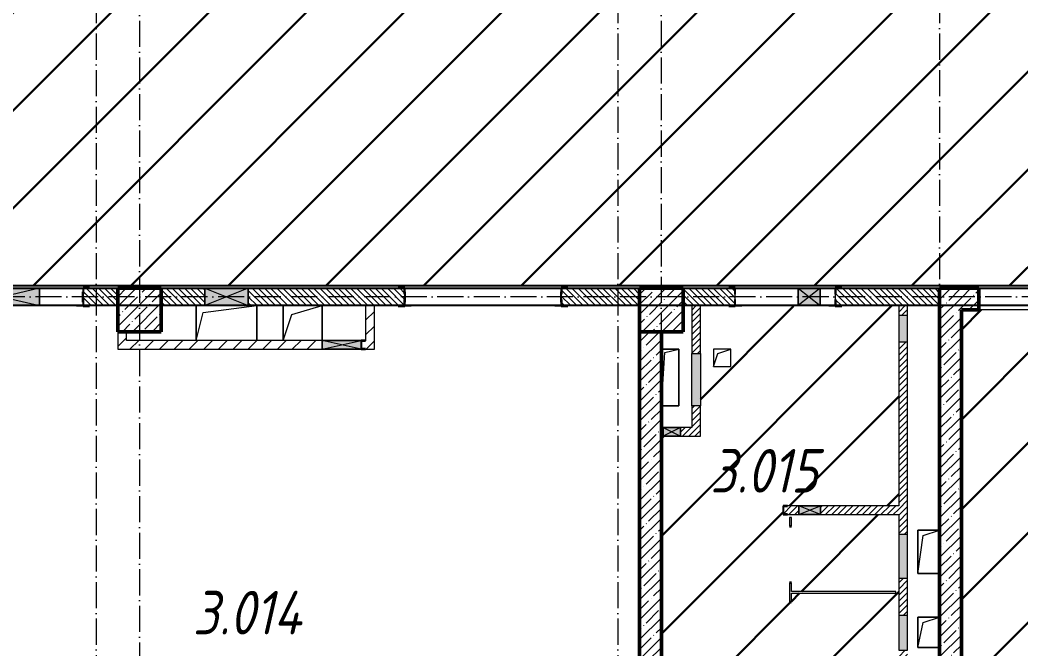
# Model space of a CAD drawing. Header units: millimetres. Extents: x 35697 to 388678, y -91946 to 171347.
# Drawn here: x 339897 to 351407, y -27827 to -20600 of the extents above; entities that cross this region are included whole.
import ezdxf

# ---------------------------------------------------------------- set-up
doc = ezdxf.new("R2010")
doc.units = ezdxf.units.MM
doc.linetypes.add('50_200_ШТРИХ_1Т_ш5_п1_п1_', pattern=[700, 500, -100, 0, -100])
for name, color, linetype, lineweight in [('2.1) ПГП окна 2.8 м', 5, 'Continuous', 30), ('4) ЛЕстницы', 5, 'Continuous', 30), ('A-DETL-GENF-OTLN', 7, 'Continuous', 9), ('A-DOOR-OPNG-MCUT', 7, 'Continuous', 35), ('A-FLOR-____-OTLN', 7, 'Continuous', 9), ('A-GENM-____-MCUT', 7, 'Continuous', 25), ('A-GENM-____-OTLN', 7, 'Continuous', 9), ('A-GENM-____-OTLN-1', 7, 'Continuous', 25), ('A-GLAZ-____-OTLN', 7, 'Continuous', 9), ('A-WALL-____-MCUT', 7, 'Continuous', 13), ('A-WALL-____-MCUT-2', 7, 'Continuous', 50), ('A-WALL-____-OTLN', 7, 'Continuous', 9), ('A-WALL-____-PATT-1', 7, 'Continuous', 9), ('A-WALL-FNSH-MCUT-1', 7, 'Continuous', 9), ('I-WALL-____-OTLN', 7, 'Continuous', 9), ('S-COLS-____-MCUT', 7, 'Continuous', 50), ('S-COLS-____-OTLN', 7, 'Continuous', 9), ('S-GRID-____-OTLN-1', 7, '50_200_ШТРИХ_1Т_ш5_п1_п1_', 9), ('Марки помещений', 7, 'Continuous', 9), ('стяжа', 7, 'Continuous', 30)]:
    doc.layers.add(name, color=color, linetype=linetype, lineweight=lineweight)
doc.layers.add('A-DOOR-____-OTLN-1', color=7, linetype='Continuous', lineweight=9, true_color=0xffffff)
doc.styles.add('ISOCPEUR_I_2', font='isocpeui.ttf', dxfattribs={"width": 0.85, "height": 2.3})
pattern_1 = [(45, (283770.7, -86863.46), (-114.04925, 114.04925), []), (45, (283884.76, -86863.46), (-114.04925, 114.04925), [201.612, -40.322, 3.353, -36.97])]
pattern_2 = [(45, (283770.707, -86863.456), (-35.35534, 35.35534), [])]
pattern_3 = [(45, (283770.71, -86863.46), (-84.85281, 84.85281), [])]
pattern_4 = [(135, (283770.707, -86863.456), (-35.35534, -35.35534), [])]

# ---------------------------------------------------------------- blocks, each defined once
blk = doc.blocks.new('BSC_Колонна _Прямоугольная - 500х500-V21-АР1_План отверстий 3 этажа в осях 1-64_Ю-ЯЯ')
at = {"layer": 'S-COLS-____-OTLN'}
h = blk.add_hatch(dxfattribs=at)
h.set_pattern_fill('FP_28', color=256, style=0, pattern_type=2)
h.set_pattern_definition([(45, (-63500, -62931.04), (-114.04925, 114.04925), []), (45, (-63385.95, -62931.04), (-114.04925, 114.04925), [201.613, -40.323, 3.353, -36.97])])
h.paths.add_polyline_path([(-250, -250), (250, -250), (250, 250), (-250, 250)], flags=0)
at = {"layer": 'S-COLS-____-MCUT'}
for p, q in [((250, 250), (-250, 250)), ((-250, 250), (-250, -250)), ((250, -250), (250, 250)), ((-250, -250), (250, -250))]:
    blk.add_line(p, q, dxfattribs=at)
blk = doc.blocks.new('BSC_Колонна _Прямоугольная - 500х500-V63-АР1_План отверстий 3 этажа в осях 1-64_Ю-ЯЯ')
at = {"layer": 'S-COLS-____-OTLN'}
h = blk.add_hatch(dxfattribs=at)
h.set_pattern_fill('FP_71', color=256, style=0, pattern_type=2)
h.set_pattern_definition([(45, (-57500, -62931.04), (-114.04925, 114.04925), []), (45, (-57385.95, -62931.04), (-114.04925, 114.04925), [201.613, -40.323, 3.353, -36.97])])
h.paths.add_polyline_path([(-250, -250), (250, -250), (250, 250), (-250, 250)], flags=0)
at = {"layer": 'S-COLS-____-MCUT'}
for p, q in [((250, 250), (-250, 250)), ((-250, 250), (-250, -250)), ((250, -250), (250, 250)), ((-250, -250), (250, -250))]:
    blk.add_line(p, q, dxfattribs=at)
blk = doc.blocks.new('DOR_ДУ_распашная__1Ст_Прямоугольная_ШЕР - Вн_650х2100h_Кабинки С_у-18405741-АР1_План отверстий 3 этажа в осях 1-64_Ю-ЯЯ')
at = {"layer": 'A-DOOR-OPNG-MCUT'}
for p, q in [((-325, -10), (-325, 10)), ((325, 10), (325, -10))]:
    blk.add_line(p, q, dxfattribs=at)
blk = doc.blocks.new('154_Стойка_СКБ_Уголок - СМ-2180_200-28268025-АР1_План отверстий 3 этажа в осях 1-64_Ю-ЯЯ')
at = {"layer": 'A-GENM-____-MCUT'}
for p, q in [((125, 156), (125, 81)), ((200, 156), (125, 156)), ((131, 81), (131, 150)), ((131, 150), (200, 150)), ((200, 150), (200, 156)), ((125, 81), (131, 81)), ((131, 19), (125, 19)), ((125, 19), (125, -56)), ((131, -50), (131, 19)), ((125, -56), (200, -56)), ((200, -50), (131, -50)), ((200, -56), (200, -50))]:
    blk.add_line(p, q, dxfattribs=at)
blk = doc.blocks.new('Стойка_Влож_Уголок_Опорный - Уголок-28213941-АР1_План отверстий 3 этажа в осях 1-64_Ю-ЯЯ')
at = {"layer": 'A-GENM-____-OTLN'}
for p, q in [((-212, -6), (-212, 0)), ((0, 0), (0, -6)), ((-212, -75), (-212, -6)), ((-212, -6), (-206, -6)), ((-212, -75), (-206, -75)), ((-6, -6), (0, -6)), ((-6, -75), (0, -75)), ((0, -6), (0, -75))]:
    blk.add_line(p, q, dxfattribs=at)
blk = doc.blocks.new('154_Стойка_СКБ_Уголок - СМ-2480_200-28346303-АР1_План отверстий 3 этажа в осях 1-64_Ю-ЯЯ')
at = {"layer": 'A-GENM-____-MCUT'}
for p, q in [((125, 156), (125, 81)), ((200, 156), (125, 156)), ((131, 81), (131, 150)), ((131, 150), (200, 150)), ((200, 150), (200, 156)), ((125, 81), (131, 81)), ((131, 19), (125, 19)), ((125, 19), (125, -56)), ((131, -50), (131, 19)), ((125, -56), (200, -56)), ((200, -50), (131, -50)), ((200, -56), (200, -50))]:
    blk.add_line(p, q, dxfattribs=at)
blk = doc.blocks.new('Стойка_Влож_Полоса боковая - Полоса-V164-АР1_План отверстий 3 этажа в осях 1-64_Ю-ЯЯ')
at = {"layer": 'A-GENM-____-OTLN'}
for p, q in [((-5, 60), (0, 60)), ((-5, -60), (-5, 60)), ((0, 31), (0, -31)), ((0, -60), (-5, -60))]:
    blk.add_line(p, q, dxfattribs=at)
blk = doc.blocks.new('154_Фахверк_СКБ_Швеллер - Тип_100_3960-28331862-АР1_План отверстий 3 этажа в осях 1-64_Ю-ЯЯ')
at = {"layer": 'A-GENM-____-MCUT'}
for p, q in [((175, 50), (125, 50)), ((125, 50), (125, -50)), ((128, 47), (175, 47)), ((128, -47), (128, 47)), ((175, 47), (175, 50)), ((125, -50), (175, -50)), ((175, -47), (128, -47)), ((175, -50), (175, -47))]:
    blk.add_line(p, q, dxfattribs=at)
blk = doc.blocks.new('AR_Отверстие Ниша - Лючок-32402909-АР1_План отверстий 3 этажа в осях 1-64_Ю-ЯЯ')
at = {"layer": 'A-GLAZ-____-OTLN'}
blk.add_hatch(color=256, dxfattribs=at).paths.add_polyline_path([(150, -50), (150, 50), (-150, 50), (-150, -50)], flags=0)
for p, q in [((150, 50), (-150, 50)), ((-150, 50), (-150, -50)), ((150, -50), (150, 50)), ((-150, -50), (150, -50))]:
    blk.add_line(p, q, dxfattribs=at)
blk = doc.blocks.new('AR_Отверстие Ниша - Лючок-32402882-АР1_План отверстий 3 этажа в осях 1-64_Ю-ЯЯ')
at = {"layer": 'A-GLAZ-____-OTLN'}
blk.add_hatch(color=256, dxfattribs=at).paths.add_polyline_path([(250, -50), (250, 50), (-250, 50), (-250, -50)], flags=0)
for p, q in [((250, 50), (-250, 50)), ((-250, 50), (-250, -50)), ((250, -50), (250, 50)), ((-250, -50), (250, -50))]:
    blk.add_line(p, q, dxfattribs=at)
blk = doc.blocks.new('AR_Отверстие Ниша - Лючок-32402858-АР1_План отверстий 3 этажа в осях 1-64_Ю-ЯЯ')
at = {"layer": 'A-GLAZ-____-OTLN'}
blk.add_hatch(color=256, dxfattribs=at).paths.add_polyline_path([(200, -50), (200, 50), (-200, 50), (-200, -50)], flags=0)
for p, q in [((200, 50), (-200, 50)), ((-200, 50), (-200, -50)), ((200, -50), (200, 50)), ((-200, -50), (200, -50))]:
    blk.add_line(p, q, dxfattribs=at)
blk = doc.blocks.new('AR_Отверстие Ниша - Лючок-32403432-АР1_План отверстий 3 этажа в осях 1-64_Ю-ЯЯ')
at = {"layer": 'A-GLAZ-____-OTLN'}
blk.add_hatch(color=256, dxfattribs=at).paths.add_polyline_path([(300, 50), (-300, 50), (-300, -50), (300, -50)], flags=0)
for p, q in [((-300, 50), (300, 50)), ((-300, -50), (-300, 50)), ((300, 50), (300, -50)), ((300, -50), (-300, -50))]:
    blk.add_line(p, q, dxfattribs=at)
blk = doc.blocks.new('AR_Отверстие прямоугольное _в стене_ - AR_Отверстие прямоугольное _в стене__ВК-32403462-АР1_План отверстий 3 этажа в осях 1-64_Ю-ЯЯ')
at = {"layer": 'A-GLAZ-____-OTLN'}
blk.add_hatch(color=256, dxfattribs=at).paths.add_polyline_path([(-100, -50), (100, -50), (100, 50), (-100, 50)], flags=0)
at = {"layer": 'A-DETL-GENF-OTLN'}
for p, q in [((-100, -50), (-100, 50)), ((-100, 50), (100, 50)), ((100, 50), (-100, -50)), ((-100, 50), (100, -50)), ((100, 50), (-100, 50)), ((-100, 50), (-100, -50)), ((100, 50), (100, -50)), ((100, -50), (100, 50)), ((100, -50), (-100, -50)), ((-100, -50), (100, -50))]:
    blk.add_line(p, q, dxfattribs=at)
blk = doc.blocks.new('AR_Отверстие прямоугольное _в плите_ - AR_Отверстие прямоугольное _в плите_-30459243-АР1_План отверстий 3 этажа в осях 1-64_Ю-ЯЯ')
at = {"layer": 'A-GENM-____-OTLN'}
for p, q in [((125, 175), (-125, 175)), ((-125, 175), (-125, -175)), ((-63, 112), (125, 175)), ((-125, -175), (-63, 112)), ((-125, -175), (125, -175))]:
    blk.add_line(p, q, dxfattribs=at)
blk = doc.blocks.new('AR_Отверстие прямоугольное _в плите_ - AR_Отверстие прямоугольное _в плите_-30459207-АР1_План отверстий 3 этажа в осях 1-64_Ю-ЯЯ')
at = {"layer": 'A-GENM-____-OTLN'}
for p, q in [((100, 100), (-100, 100)), ((-100, 100), (-100, -100)), ((-100, -100), (-50, 50)), ((-50, 50), (100, 100)), ((100, -100), (100, 100)), ((-100, -100), (100, -100))]:
    blk.add_line(p, q, dxfattribs=at)
blk = doc.blocks.new('AR_Отверстие прямоугольное _в плите_ - AR_Отверстие прямоугольное _в плите_-30459229-АР1_План отверстий 3 этажа в осях 1-64_Ю-ЯЯ')
at = {"layer": 'A-GENM-____-OTLN'}
for p, q in [((125, 250), (-125, 250)), ((-125, 250), (-125, -250)), ((-63, 188), (125, 250)), ((-125, -250), (-63, 188)), ((-125, -250), (125, -250))]:
    blk.add_line(p, q, dxfattribs=at)
blk = doc.blocks.new('AR_Отверстие прямоугольное _в плите_ - AR_Отверстие прямоугольное _в плите_-30459250-АР1_План отверстий 3 этажа в осях 1-64_Ю-ЯЯ')
at = {"layer": 'A-GENM-____-OTLN'}
for p, q in [((100, 325), (-100, 325)), ((-100, -325), (-60, 285)), ((-60, 285), (100, 325)), ((100, -325), (100, 325)), ((-100, -325), (100, -325))]:
    blk.add_line(p, q, dxfattribs=at)
blk = doc.blocks.new('AR_Отверстие прямоугольное _в плите_ - AR_Отверстие прямоугольное _в плите_-V188-АР1_План отверстий 3 этажа в осях 1-64_Ю-ЯЯ')
at = {"layer": 'A-GENM-____-OTLN'}
for p, q in [((-350, 200), (-350, -200)), ((-350, -200), (-270, 120)), ((-270, 120), (350, 200)), ((350, -200), (350, 200))]:
    blk.add_line(p, q, dxfattribs=at)
blk = doc.blocks.new('AR_Отверстие прямоугольное _в плите_ - AR_Отверстие прямоугольное _в плите_-30552855-АР1_План отверстий 3 этажа в осях 1-64_Ю-ЯЯ')
at = {"layer": 'A-GENM-____-OTLN'}
for p, q in [((-225, 200), (-225, -200)), ((-125, 100), (225, 200)), ((225, -200), (225, 200)), ((-225, -200), (-125, 100))]:
    blk.add_line(p, q, dxfattribs=at)
blk = doc.blocks.new('AR_Отверстие прямоугольное _в стене__БезПР - AR_Отверстие прямоугольное _в стене__БезПР-36899195-АР1_План отверстий 3 этажа в осях 1-64_Ю-ЯЯ')
at = {"layer": 'A-GLAZ-____-OTLN'}
blk.add_hatch(color=256, dxfattribs=at).paths.add_polyline_path([(-250, -100), (250, -100), (250, 100), (-250, 100)], flags=0)
at = {"layer": 'A-DETL-GENF-OTLN'}
for p, q in [((-250, -100), (-250, 100)), ((-250, 100), (250, 100)), ((250, 100), (-250, -100)), ((-250, 100), (250, -100)), ((250, 100), (-250, 100)), ((-250, 100), (-250, -100)), ((250, 100), (250, -100)), ((250, -100), (250, 100)), ((250, -100), (-250, -100)), ((-250, -100), (250, -100))]:
    blk.add_line(p, q, dxfattribs=at)
at = {"layer": 'A-GLAZ-____-OTLN'}
blk.add_line((250, 100), (-250, 100), dxfattribs=at)
blk = doc.blocks.new('AR_Отверстие прямоугольное _в стене__БезПР - AR_Отверстие прямоугольное _в стене__БезПР-36428202-АР1_План отверстий 3 этажа в осях 1-64_Ю-ЯЯ')
at = {"layer": 'A-GLAZ-____-OTLN'}
blk.add_hatch(color=256, dxfattribs=at).paths.add_polyline_path([(125, 50), (-125, 50), (-125, -50), (125, -50)], flags=0)
at = {"layer": 'A-DETL-GENF-OTLN'}
for p, q in [((-125, -50), (-125, 50)), ((-125, 50), (125, 50)), ((125, 50), (-125, -50)), ((-125, 50), (125, -50)), ((125, 50), (-125, 50)), ((-125, 50), (-125, -50)), ((125, 50), (125, -50)), ((125, -50), (125, 50)), ((125, -50), (-125, -50)), ((-125, -50), (125, -50))]:
    blk.add_line(p, q, dxfattribs=at)
blk = doc.blocks.new('AR_Отверстие прямоугольное _в стене_ - AR_Отверстие прямоугольное _в стене__ОВ-36928954-АР1_План отверстий 3 этажа в осях 1-64_Ю-ЯЯ')
at = {"layer": 'A-GLAZ-____-OTLN'}
blk.add_hatch(color=256, dxfattribs=at).paths.add_polyline_path([(-225, 50), (-225, -50), (225, -50), (225, 50)], flags=0)
at = {"layer": 'A-DETL-GENF-OTLN'}
for p, q in [((-225, 50), (225, 50)), ((225, 50), (-225, -50)), ((-225, 50), (225, -50)), ((225, 50), (-225, 50)), ((225, 50), (225, -50)), ((225, -50), (225, 50)), ((225, -50), (-225, -50)), ((-225, -50), (225, -50))]:
    blk.add_line(p, q, dxfattribs=at)
blk = doc.blocks.new('AR_Отверстие прямоугольное _в стене_ - AR_Отверстие прямоугольное _в стене__ОВ-36927705-АР1_План отверстий 3 этажа в осях 1-64_Ю-ЯЯ')
at = {"layer": 'A-GLAZ-____-OTLN'}
blk.add_hatch(color=256, dxfattribs=at).paths.add_polyline_path([(425, -100), (425, 100), (-425, 100), (-425, -100)], flags=0)
at = {"layer": 'A-DETL-GENF-OTLN'}
for p, q in [((-425, -100), (-425, 100)), ((-425, 100), (425, 100)), ((425, 100), (-425, -100)), ((-425, 100), (425, -100)), ((425, 100), (-425, 100)), ((-425, 100), (-425, -100)), ((425, 100), (425, -100)), ((425, -100), (425, 100)), ((425, -100), (-425, -100)), ((-425, -100), (425, -100))]:
    blk.add_line(p, q, dxfattribs=at)
blk = doc.blocks.new('AR_Отверстие прямоугольное _в стене__БезПР - AR_Отверстие прямоугольное _в стене__БезПР-36427681-АР1_План отверстий 3 этажа в осях 1-64_Ю-ЯЯ')
at = {"layer": 'A-GLAZ-____-OTLN'}
blk.add_hatch(color=256, dxfattribs=at).paths.add_polyline_path([(125, -100), (125, 100), (-125, 100), (-125, -100)], flags=0)
at = {"layer": 'A-DETL-GENF-OTLN'}
for p, q in [((-125, -100), (-125, 100)), ((-125, 100), (125, 100)), ((125, 100), (-125, -100)), ((-125, 100), (125, -100)), ((125, 100), (-125, 100)), ((-125, 100), (-125, -100)), ((125, 100), (125, -100)), ((125, -100), (125, 100)), ((125, -100), (-125, -100)), ((-125, -100), (125, -100))]:
    blk.add_line(p, q, dxfattribs=at)
at = {"layer": 'A-GLAZ-____-OTLN'}
blk.add_line((125, 100), (-125, 100), dxfattribs=at)
blk = doc.blocks.new('154_Фахверк_СКБ_Швеллер - Тип_100_3960_зеркало-36793856-АР1_План отверстий 3 этажа в осях 1-64_Ю-ЯЯ')
at = {"layer": 'A-GENM-____-MCUT'}
for p, q in [((175, 50), (125, 50)), ((125, 50), (125, -50)), ((128, 47), (175, 47)), ((128, -47), (128, 47)), ((175, 47), (175, 50)), ((125, -50), (175, -50)), ((175, -47), (128, -47)), ((175, -50), (175, -47))]:
    blk.add_line(p, q, dxfattribs=at)
blk = doc.blocks.new('3эт')
at = {"layer": 'S-GRID-____-OTLN-1', "color": 251, "ltscale": 0.6, "true_color": 0x636466}
for p, q in [((340770.7, 4029.4), (340770.7, -33971.9)), ((346770.7, 4029.4), (346770.7, -33971.9)), ((350470.7, 4029.4), (350470.7, -33971.9)), ((341270.7, 3756), (341270.7, -33823.9)), ((347270.7, 3756), (347270.7, -33828.9)), ((387845.1, -23782.4), (279101.9, -23782.4))]:
    blk.add_line(p, q, dxfattribs=at)

msp = doc.modelspace()

# ---------------------------------------------------------------- hatches: boundary and pattern name
at = {"layer": '2.1) ПГП окна 2.8 м'}
h = msp.add_hatch(dxfattribs=at)
h.set_pattern_fill('ANSI31', color=5, scale=250)
h.paths.add_polyline_path([(358271, -16982), (357671, -16982), (357671, -16732), (352971, -16732), (352971, -16982), (352471, -16982), (352271, -16982), (352271, -17432), (352151, -17432), (352125, -17432), (352125, -17438), (351577, -17438), (350671, -17432), (350671, -16982), (348021, -16982), (348021, -17482), (347521, -17482), (347521, -19182), (348021, -19182), (348021, -19682), (347521, -19682), (347021, -19682), (345721, -19682), (344721, -19682), (343721, -19682), (343222, -19682), (343022, -19682), (342571, -19682), (341971, -19682), (341971, -19717), (358211, -19717), (358211, -19682), (357971, -19682), (357971, -19182), (358271, -19182)])
h.paths.add_polyline_path([(352471, -19182), (352971, -19182), (352971, -19682), (352471, -19682)], flags=16)
h.paths.add_polyline_path([(329021, -23650), (358473, -23650), (358473, -19717), (329021, -19717)])
h = msp.add_hatch(dxfattribs=at)
h.set_pattern_fill('ANSI31', color=5, scale=250)
h.paths.add_polyline_path([(350001, -28882), (350001, -28832), (350001, -27932), (348766, -27932), (348766, -28037), (349966, -28037), (349966, -28057), (348766, -28057), (348766, -28157), (348746, -28157), (348746, -27932), (347271, -27932), (347271, -29482), (347671, -29482), (347671, -29582), (347671, -30082), (347671, -30182), (347271, -30182), (347271, -31182), (347521, -31182), (347521, -31232), (347621, -31232), (347621, -31432), (347696, -31432), (347696, -31426), (347771, -31426), (348771, -31432), (348771, -31426), (348846, -31426), (350001, -31431), (350001, -31332), (350001, -31032)])
h.paths.add_polyline_path([(349571, -29503), (349571, -29303), (349771, -29303), (349771, -29503)], flags=16)
h.paths.add_polyline_path([(348746, -28927), (348746, -28807), (348766, -28807), (348766, -28907), (349966, -28907), (349966, -28927)], flags=16)
h.paths.add_polyline_path([(350001, -24297), (350001, -23997), (350001, -23882), (349346, -23882), (349346, -23888), (349271, -23888), (349265, -23888), (349196, -23888), (348196, -23888), (348196, -23888), (348127, -23888), (348121, -23888), (348046, -23888), (347721, -23888), (347721, -24432), (347721, -25032), (347721, -25382), (347491, -25382), (347291, -25382), (347271, -25382), (347271, -27932), (350001, -27932), (350001, -27842), (350001, -27442), (350001, -27012), (350001, -26512), (350001, -26282), (349101, -26282), (348851, -26282), (348721, -26282), (348671, -26282), (348671, -26182), (348721, -26182), (348851, -26182), (349101, -26182), (350001, -26182)])
h.paths.add_polyline_path([(348071, -24582), (347871, -24582), (347871, -24382), (348071, -24382)], flags=16)
h.paths.add_polyline_path([(348746, -26317), (348766, -26317), (348766, -26417), (348746, -26417)], flags=16)
h.paths.add_polyline_path([(348746, -27067), (348766, -27067), (348766, -27167), (349966, -27167), (349966, -27187), (348766, -27187), (348766, -27287), (348746, -27287)], flags=16)
h.paths.add_polyline_path([(347659, -26355), (349226, -26355), (349226, -25155), (347659, -25155)], flags=24)
at = {"layer": '4) ЛЕстницы'}
h = msp.add_hatch(dxfattribs=at)
h.set_pattern_fill('ANSI31', color=256, scale=230)
h.paths.add_polyline_path([(350721, -23932), (352771, -23932), (352771, -31432), (350721, -31432)])
at = {"layer": 'A-WALL-____-PATT-1'}
h = msp.add_hatch(dxfattribs=at)
h.set_pattern_fill('FP_9', color=256, style=0, pattern_type=2)
h.set_pattern_definition(pattern_4)
h.paths.add_polyline_path([(340627, -23882), (341021, -23882), (341021, -23682), (340627, -23682), (340627, -23751), (340621, -23751), (340621, -23813), (340627, -23813), (340627, -23842)], flags=0)
h.paths.add_polyline_path([(338548, -23882), (338915, -23882), (338915, -23813), (338921, -23813), (338921, -23751), (338915, -23751), (338915, -23682), (338521, -23682), (338521, -23882)], flags=0)
h = msp.add_hatch(dxfattribs=at)
h.set_pattern_fill('FP_9', color=256, style=0, pattern_type=2)
h.set_pattern_definition(pattern_4)
h.paths.add_polyline_path([(346127, -23882), (347021, -23882), (347021, -23682), (346127, -23682), (346127, -23751), (346121, -23751), (346121, -23813), (346127, -23813), (346127, -23881)], flags=0)
h.paths.add_polyline_path([(341521, -23882), (342021, -23882), (342021, -23682), (341521, -23682)], flags=0)
h.paths.add_polyline_path([(344315, -23882), (344315, -23813), (344321, -23813), (344321, -23751), (344315, -23751), (344315, -23682), (342521, -23682), (342521, -23882), (344246, -23882)], flags=0)
h = msp.add_hatch(dxfattribs=at)
h.set_pattern_fill('FP_9', color=256, style=0, pattern_type=2)
h.set_pattern_definition(pattern_4)
h.paths.add_polyline_path([(350471, -23882), (350471, -23682), (349277, -23682), (349277, -23751), (349271, -23751), (349271, -23813), (349277, -23813), (349277, -23882), (349477, -23882)], flags=0)
h.paths.add_polyline_path([(347521, -23882), (348115, -23882), (348115, -23813), (348121, -23813), (348121, -23751), (348115, -23751), (348115, -23682), (347521, -23682)], flags=0)
h = msp.add_hatch(dxfattribs=at)
h.set_pattern_fill('FP_12', color=256, style=0, pattern_type=2)
h.set_pattern_definition(pattern_1)
h.paths.add_polyline_path([(350471, -31182), (350721, -31182), (350721, -23682), (350471, -23682), (350471, -29640)], flags=0)
h = msp.add_hatch(dxfattribs=at)
h.set_pattern_fill('FP_12', color=256, style=0, pattern_type=2)
h.set_pattern_definition(pattern_1)
h.paths.add_polyline_path([(353021, -23932), (353021, -23682), (352521, -23682), (352521, -23932)], flags=0)
h.paths.add_polyline_path([(350921, -23932), (350920, -23682), (350721, -23682), (350721, -23932), (350920, -23932)], flags=0)
h = msp.add_hatch(dxfattribs=at)
h.set_pattern_fill('FP_7', color=256, style=0, pattern_type=2)
h.set_pattern_definition(pattern_3)
h.paths.add_polyline_path([(343871, -24282), (343971, -24282), (343971, -23882), (343871, -23882)], flags=0)
h = msp.add_hatch(dxfattribs=at)
h.set_pattern_fill('FP_8', color=256, style=0, pattern_type=2)
h.set_pattern_definition(pattern_2)
h.paths.add_polyline_path([(347621, -25282), (347721, -25282), (347721, -25032), (347621, -25032)], flags=0)
h.paths.add_polyline_path([(347721, -24432), (347721, -23882), (347621, -23882), (347621, -24432)], flags=0)
h = msp.add_hatch(dxfattribs=at)
h.set_pattern_fill('FP_8', color=256, style=0, pattern_type=2)
h.set_pattern_definition(pattern_2)
h.paths.add_polyline_path([(350001, -31432), (350101, -31432), (350101, -31332), (350001, -31332)], flags=0)
h.paths.add_polyline_path([(350093, -31032), (350101, -31032), (350101, -28882), (350098, -28882), (350098, -28835), (350004, -28835), (350004, -28882), (350001, -28882), (350001, -31032)], flags=0)
h.paths.add_polyline_path([(350098, -28832), (350101, -28832), (350101, -27842), (350001, -27842), (350001, -28832), (350050, -28832)], flags=0)
h.paths.add_polyline_path([(350023, -27442), (350101, -27442), (350101, -27012), (350001, -27012), (350001, -27442)], flags=0)
h.paths.add_polyline_path([(350101, -26512), (350101, -24297), (350001, -24297), (350001, -26512), (350005, -26512)], flags=0)
h.paths.add_polyline_path([(350101, -23997), (350101, -23882), (350001, -23882), (350001, -23997), (350096, -23997)], flags=0)
h = msp.add_hatch(dxfattribs=at)
h.set_pattern_fill('FP_7', color=256, style=0, pattern_type=2)
h.set_pattern_definition(pattern_3)
h.paths.add_polyline_path([(341121, -24282), (341121, -24182), (341021, -24182), (341021, -24282)], flags=0)
h = msp.add_hatch(dxfattribs=at)
h.set_pattern_fill('FP_7', color=256, style=0, pattern_type=2)
h.set_pattern_definition(pattern_3)
h.paths.add_polyline_path([(343371, -24382), (343371, -24282), (341021, -24282), (341021, -24382), (342083, -24382)], flags=0)
h.paths.add_polyline_path([(343971, -24382), (343971, -24282), (343871, -24282), (343871, -24285), (343824, -24285), (343824, -24379), (343871, -24379), (343871, -24382)], flags=0)
h = msp.add_hatch(dxfattribs=at)
h.set_pattern_fill('FP_12', color=256, style=0, pattern_type=2)
h.set_pattern_definition(pattern_1)
h.paths.add_polyline_path([(347271, -31182), (347271, -24182), (347021, -24182), (347021, -31182)], flags=0)
h = msp.add_hatch(dxfattribs=at)
h.set_pattern_fill('FP_8', color=256, style=0, pattern_type=2)
h.set_pattern_definition(pattern_2)
h.paths.add_polyline_path([(347721, -25382), (347721, -25282), (347491, -25282), (347491, -25382)], flags=0)
h.paths.add_polyline_path([(347271, -25382), (347291, -25382), (347291, -25282), (347271, -25282)], flags=0)
h = msp.add_hatch(dxfattribs=at)
h.set_pattern_fill('FP_8', color=256, style=0, pattern_type=2)
h.set_pattern_definition(pattern_2)
h.paths.add_polyline_path([(348721, -26282), (348851, -26282), (348851, -26182), (348721, -26182), (348721, -26185), (348674, -26185), (348674, -26279), (348721, -26279)], flags=0)
h.paths.add_polyline_path([(349101, -26282), (350001, -26282), (350001, -26182), (349101, -26182)], flags=0)

# ---------------------------------------------------------------- linework, layer by layer
for points in [[(329021, -23650), (358473, -23650), (358473, -19717), (329021, -19717)], [(294221, -23682), (358221, -23682), (358221, -23882), (294221, -23882)]]:
    msp.add_lwpolyline(points, close=True)
at = {"layer": 'A-FLOR-____-OTLN'}
for p, q in [((341921, -24282), (341921, -23882)), ((342621, -23882), (342621, -24282)), ((342921, -24282), (342921, -23882)), ((343371, -23882), (343371, -24282)), ((347271, -24382), (347471, -24382)), ((347471, -24382), (347471, -25032)), ((347471, -25032), (347271, -25032)), ((350221, -26462), (350471, -26462)), ((350221, -26962), (350221, -26462)), ((350471, -26962), (350221, -26962)), ((350221, -27462), (350471, -27462)), ((350221, -27812), (350221, -27462)), ((350471, -27812), (350221, -27812))]:
    msp.add_line(p, q, dxfattribs=at)
at = {"layer": 'A-WALL-____-MCUT'}
for p, q in [((341021, -23682), (340696, -23682)), ((342021, -23682), (341521, -23682)), ((344246, -23682), (342521, -23682)), ((347021, -23682), (346196, -23682)), ((348046, -23682), (347521, -23682)), ((350471, -23682), (349346, -23682)), ((350471, -23882), (350471, -23682)), ((348121, -23813), (348121, -23751)), ((349271, -23751), (349271, -23813)), ((340696, -23882), (341021, -23882)), ((341521, -23882), (342021, -23882)), ((342521, -23882), (344246, -23882)), ((346196, -23882), (347021, -23882)), ((347521, -23882), (348046, -23882)), ((349346, -23882), (350471, -23882))]:
    msp.add_line(p, q, dxfattribs=at)
at = {"layer": 'A-WALL-____-MCUT-2'}
for p, q in [((350921, -23682), (350471, -23682)), ((350471, -23682), (350471, -31182)), ((350921, -23932), (350921, -23682)), ((350721, -31182), (350721, -23932)), ((350721, -23932), (350921, -23932)), ((347021, -24182), (347021, -31182)), ((347271, -31182), (347271, -24182))]:
    msp.add_line(p, q, dxfattribs=at)
at = {"layer": 'A-WALL-____-OTLN'}
for p, q in [((350921, -23682), (352521, -23682)), ((352521, -23932), (350921, -23932))]:
    msp.add_line(p, q, dxfattribs=at)
at = {"layer": 'A-WALL-FNSH-MCUT-1'}
for p, q in [((343871, -23882), (343871, -24282)), ((343971, -24382), (343971, -23882)), ((347621, -23882), (347621, -24432)), ((347721, -24432), (347721, -23882)), ((350001, -23882), (350001, -23997)), ((350101, -23997), (350101, -23882)), ((341021, -24182), (341021, -24382)), ((341121, -24282), (341121, -24182)), ((343371, -24282), (341121, -24282)), ((341021, -24382), (343371, -24382)), ((343871, -24382), (343971, -24382)), ((350001, -24297), (350001, -26182)), ((350101, -26512), (350101, -24297)), ((347621, -25032), (347621, -25282)), ((347721, -25382), (347721, -25032)), ((347291, -25282), (347271, -25282)), ((347271, -25282), (347271, -25382)), ((347621, -25282), (347491, -25282)), ((347271, -25382), (347291, -25382)), ((347491, -25382), (347721, -25382)), ((348851, -26182), (348721, -26182)), ((350001, -26182), (349101, -26182)), ((348721, -26282), (348851, -26282)), ((348766, -26317), (348746, -26317)), ((348746, -26317), (348746, -26417)), ((348766, -26417), (348766, -26317)), ((349101, -26282), (350001, -26282)), ((350001, -26282), (350001, -26512)), ((350001, -27012), (350001, -27442)), ((350101, -27442), (350101, -27012)), ((348746, -27067), (348746, -27287)), ((348766, -27167), (348766, -27067)), ((349966, -27167), (348766, -27167)), ((348766, -27187), (349966, -27187)), ((348766, -27287), (348766, -27187)), ((349966, -27187), (349966, -27167))]:
    msp.add_line(p, q, dxfattribs=at)
at = {"layer": 'I-WALL-____-OTLN'}
for p, q in [((340121, -23682), (340621, -23682)), ((344321, -23682), (344351, -23682)), ((346091, -23682), (346121, -23682)), ((348121, -23682), (348846, -23682)), ((349096, -23682), (349271, -23682)), ((340621, -23882), (340121, -23882)), ((346121, -23882), (344321, -23882)), ((348846, -23882), (348121, -23882)), ((349271, -23882), (349096, -23882))]:
    msp.add_line(p, q, dxfattribs=at)

# ---------------------------------------------------------------- block references
at = {"layer": 'A-DOOR-____-OTLN-1', "rotation": 270}
for p in [(348756, -26742), (348756, -27612)]:
    msp.add_blockref('DOR_ДУ_распашная__1Ст_Прямоугольная_ШЕР - Вн_650х2100h_Кабинки С_у-18405741-АР1_План отверстий 3 этажа в осях 1-64_Ю-ЯЯ', p, dxfattribs=at)
at = {"layer": 'A-GENM-____-OTLN'}
for name, p, rotation in [('Стойка_Влож_Уголок_Опорный - Уголок-28213941-АР1_План отверстий 3 этажа в осях 1-64_Ю-ЯЯ', (340621, -23888), 269.9999999999996), ('Стойка_Влож_Уголок_Опорный - Уголок-28213941-АР1_План отверстий 3 этажа в осях 1-64_Ю-ЯЯ', (344321, -23676), 89.99999999999962), ('Стойка_Влож_Уголок_Опорный - Уголок-28213941-АР1_План отверстий 3 этажа в осях 1-64_Ю-ЯЯ', (346121, -23888), 269.9999999999996), ('Стойка_Влож_Уголок_Опорный - Уголок-28213941-АР1_План отверстий 3 этажа в осях 1-64_Ю-ЯЯ', (348121, -23676), 89.99999999999955), ('Стойка_Влож_Уголок_Опорный - Уголок-28213941-АР1_План отверстий 3 этажа в осях 1-64_Ю-ЯЯ', (349271, -23888), 269.9999999999995), ('Стойка_Влож_Полоса боковая - Полоса-V164-АР1_План отверстий 3 этажа в осях 1-64_Ю-ЯЯ', (344321, -23782), 180)]:
    msp.add_blockref(name, p, dxfattribs=dict(at, rotation=rotation))
for name, p in [('Стойка_Влож_Полоса боковая - Полоса-V164-АР1_План отверстий 3 этажа в осях 1-64_Ю-ЯЯ', (340621, -23782)), ('Стойка_Влож_Полоса боковая - Полоса-V164-АР1_План отверстий 3 этажа в осях 1-64_Ю-ЯЯ', (346121, -23782)), ('AR_Отверстие прямоугольное _в плите_ - AR_Отверстие прямоугольное _в плите_-V188-АР1_План отверстий 3 этажа в осях 1-64_Ю-ЯЯ', (342271, -24082)), ('AR_Отверстие прямоугольное _в плите_ - AR_Отверстие прямоугольное _в плите_-30552855-АР1_План отверстий 3 этажа в осях 1-64_Ю-ЯЯ', (343146, -24082)), ('AR_Отверстие прямоугольное _в плите_ - AR_Отверстие прямоугольное _в плите_-30459250-АР1_План отверстий 3 этажа в осях 1-64_Ю-ЯЯ', (347371, -24707)), ('AR_Отверстие прямоугольное _в плите_ - AR_Отверстие прямоугольное _в плите_-30459207-АР1_План отверстий 3 этажа в осях 1-64_Ю-ЯЯ', (347971, -24482)), ('AR_Отверстие прямоугольное _в плите_ - AR_Отверстие прямоугольное _в плите_-30459229-АР1_План отверстий 3 этажа в осях 1-64_Ю-ЯЯ', (350346, -26712)), ('AR_Отверстие прямоугольное _в плите_ - AR_Отверстие прямоугольное _в плите_-30459243-АР1_План отверстий 3 этажа в осях 1-64_Ю-ЯЯ', (350346, -27637))]:
    msp.add_blockref(name, p, dxfattribs=at)
at = {"layer": 'A-GENM-____-OTLN-1'}
for name, p in [('154_Стойка_СКБ_Уголок - СМ-2480_200-28346303-АР1_План отверстий 3 этажа в осях 1-64_Ю-ЯЯ', (340496, -23832)), ('154_Стойка_СКБ_Уголок - СМ-2480_200-28346303-АР1_План отверстий 3 этажа в осях 1-64_Ю-ЯЯ', (345996, -23832)), ('154_Стойка_СКБ_Уголок - СМ-2180_200-28268025-АР1_План отверстий 3 этажа в осях 1-64_Ю-ЯЯ', (349146, -23832)), ('154_Фахверк_СКБ_Швеллер - Тип_100_3960_зеркало-36793856-АР1_План отверстий 3 этажа в осях 1-64_Ю-ЯЯ', (343696, -24332)), ('154_Фахверк_СКБ_Швеллер - Тип_100_3960-28331862-АР1_План отверстий 3 этажа в осях 1-64_Ю-ЯЯ', (348546, -26232))]:
    msp.add_blockref(name, p, dxfattribs=at)
at = {"layer": 'A-GENM-____-OTLN-1', "rotation": 180}
for name, p in [('154_Стойка_СКБ_Уголок - СМ-2480_200-28346303-АР1_План отверстий 3 этажа в осях 1-64_Ю-ЯЯ', (344446, -23732)), ('154_Стойка_СКБ_Уголок - СМ-2180_200-28268025-АР1_План отверстий 3 этажа в осях 1-64_Ю-ЯЯ', (348246, -23732))]:
    msp.add_blockref(name, p, dxfattribs=at)
at = {"layer": 'A-GLAZ-____-OTLN'}
for name, p in [('AR_Отверстие прямоугольное _в стене_ - AR_Отверстие прямоугольное _в стене__ОВ-36927705-АР1_План отверстий 3 этажа в осях 1-64_Ю-ЯЯ', (339696, -23782)), ('AR_Отверстие прямоугольное _в стене__БезПР - AR_Отверстие прямоугольное _в стене__БезПР-36899195-АР1_План отверстий 3 этажа в осях 1-64_Ю-ЯЯ', (342271, -23782)), ('AR_Отверстие прямоугольное _в стене__БезПР - AR_Отверстие прямоугольное _в стене__БезПР-36427681-АР1_План отверстий 3 этажа в осях 1-64_Ю-ЯЯ', (348971, -23782)), ('AR_Отверстие прямоугольное _в стене_ - AR_Отверстие прямоугольное _в стене__ВК-32403462-АР1_План отверстий 3 этажа в осях 1-64_Ю-ЯЯ', (347391, -25332))]:
    msp.add_blockref(name, p, dxfattribs=at)
for name, p, rotation in [('AR_Отверстие Ниша - Лючок-32402909-АР1_План отверстий 3 этажа в осях 1-64_Ю-ЯЯ', (350051, -24147), 270.0000000000001), ('AR_Отверстие прямоугольное _в стене_ - AR_Отверстие прямоугольное _в стене__ОВ-36928954-АР1_План отверстий 3 этажа в осях 1-64_Ю-ЯЯ', (343596, -24332), 180), ('AR_Отверстие Ниша - Лючок-32403432-АР1_План отверстий 3 этажа в осях 1-64_Ю-ЯЯ', (347671, -24732), 270), ('AR_Отверстие прямоугольное _в стене__БезПР - AR_Отверстие прямоугольное _в стене__БезПР-36428202-АР1_План отверстий 3 этажа в осях 1-64_Ю-ЯЯ', (348976, -26232), 180), ('AR_Отверстие Ниша - Лючок-32402882-АР1_План отверстий 3 этажа в осях 1-64_Ю-ЯЯ', (350051, -26762), 270.0000000000001), ('AR_Отверстие Ниша - Лючок-32402858-АР1_План отверстий 3 этажа в осях 1-64_Ю-ЯЯ', (350051, -27642), 270.0000000000001)]:
    msp.add_blockref(name, p, dxfattribs=dict(at, rotation=rotation))
at = {"layer": 'S-COLS-____-OTLN'}
for name, p in [('BSC_Колонна _Прямоугольная - 500х500-V63-АР1_План отверстий 3 этажа в осях 1-64_Ю-ЯЯ', (341271, -23932)), ('BSC_Колонна _Прямоугольная - 500х500-V21-АР1_План отверстий 3 этажа в осях 1-64_Ю-ЯЯ', (347271, -23932))]:
    msp.add_blockref(name, p, dxfattribs=at)
at = {"layer": 'стяжа'}
msp.add_blockref('3эт', (0, 0), dxfattribs=at)

# ---------------------------------------------------------------- texts
at = {"layer": 'Марки помещений', "char_height": 500, "attachment_point": 1, "style": 'ISOCPEUR_I_2'}
for s, insert, width in [('3.015', (347834, -25530), 737.55), ('3.014', (341883, -27160), 769.62)]:
    msp.add_mtext(s, dxfattribs=dict(at, insert=insert, width=width))

doc.saveas('drawing.dxf')
